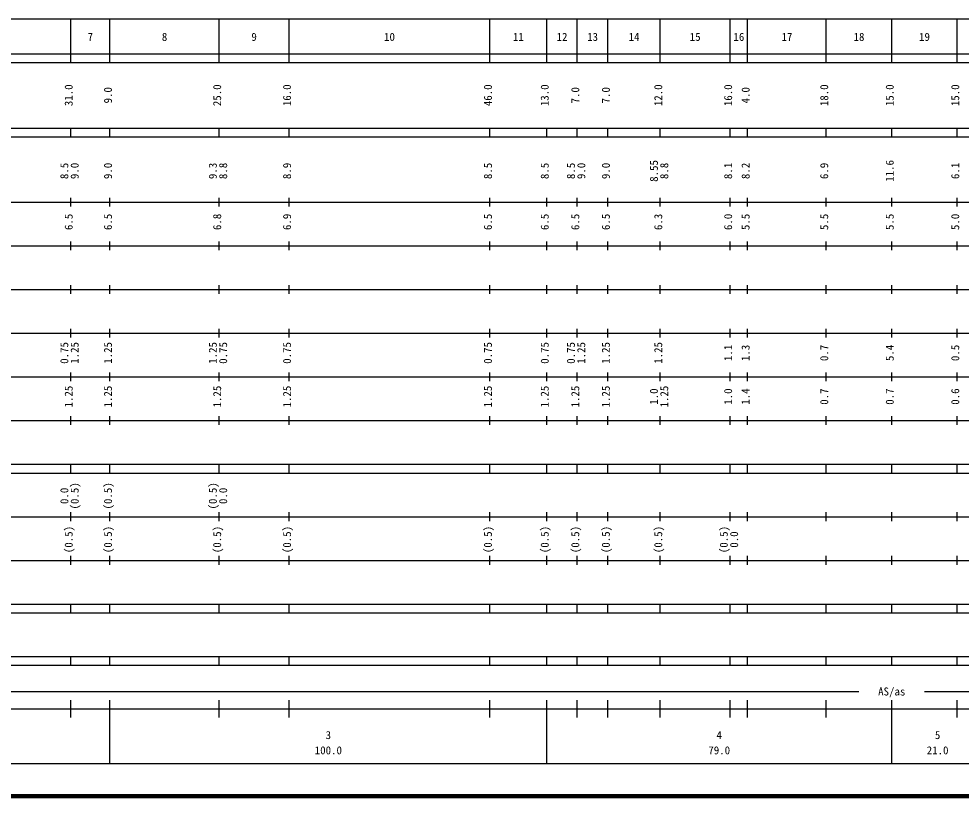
# Model space of a CAD drawing. Units: millimetres on the paper, enlarged 1000 times. Extents: x 40000 to 680000, y 20000 to 380000.
# Drawn here: x 247130 to 462895, y 20000 to 198000 of the extents above; entities that cross this region are included whole.
import ezdxf
from ezdxf.enums import TextEntityAlignment as Align

# ---------------------------------------------------------------- set-up
doc = ezdxf.new("R2010")
doc.units = ezdxf.units.MM
doc.header["$LTSCALE"] = 1000
doc.layers.add('M-TTL', color=2, linetype='Continuous', lineweight=140)
doc.layers.add('M-TTL-BAND', color=7, linetype='Continuous', lineweight=25)
doc.styles.add('ＭＳ ゴシック', font='')
doc.styles.get('ＭＳ ゴシック').set_extended_font_data('MS Gothic')

msp = doc.modelspace()

# ---------------------------------------------------------------- linework, layer by layer
at = {"layer": 'M-TTL'}
msp.add_line((40000, 20000), (680000, 20000), dxfattribs=at)
at = {"layer": 'M-TTL-BAND'}
for p, q in [((58489, 198000), (579000, 198000)), ((259000, 188000), (259000, 198000)), ((268000, 188000), (268000, 198000)), ((293000, 188000), (293000, 198000)), ((309000, 188000), (309000, 198000)), ((355000, 188000), (355000, 198000)), ((368000, 188000), (368000, 198000)), ((375000, 188000), (375000, 198000)), ((382000, 188000), (382000, 198000)), ((394000, 188000), (394000, 198000)), ((410000, 188000), (410000, 198000)), ((414000, 188000), (414000, 198000)), ((432000, 188000), (432000, 198000)), ((447000, 188000), (447000, 198000)), ((462000, 188000), (462000, 198000)), ((40000, 190000), (579000, 190000)), ((40000, 188000), (579000, 188000)), ((40000, 173000), (579000, 173000)), ((259000, 171000), (259000, 173000)), ((268000, 171000), (268000, 173000)), ((293000, 171000), (293000, 173000)), ((309000, 171000), (309000, 173000)), ((355000, 171000), (355000, 173000)), ((368000, 171000), (368000, 173000)), ((375000, 171000), (375000, 173000)), ((382000, 171000), (382000, 173000)), ((394000, 171000), (394000, 173000)), ((410000, 171000), (410000, 173000)), ((414000, 171000), (414000, 173000)), ((432000, 171000), (432000, 173000)), ((447000, 171000), (447000, 173000)), ((462000, 171000), (462000, 173000)), ((40000, 171000), (579000, 171000)), ((40000, 156000), (579000, 156000)), ((259000, 155000), (259000, 157000)), ((268000, 155000), (268000, 157000)), ((293000, 155000), (293000, 157000)), ((309000, 155000), (309000, 157000)), ((355000, 155000), (355000, 157000)), ((368000, 155000), (368000, 157000)), ((375000, 155000), (375000, 157000)), ((382000, 155000), (382000, 157000)), ((394000, 155000), (394000, 157000)), ((410000, 155000), (410000, 157000)), ((414000, 155000), (414000, 157000)), ((432000, 155000), (432000, 157000)), ((447000, 155000), (447000, 157000)), ((462000, 155000), (462000, 157000)), ((259000, 145000), (259000, 147000)), ((268000, 145000), (268000, 147000)), ((293000, 145000), (293000, 147000)), ((309000, 145000), (309000, 147000)), ((355000, 145000), (355000, 147000)), ((368000, 145000), (368000, 147000)), ((375000, 145000), (375000, 147000)), ((382000, 145000), (382000, 147000)), ((394000, 145000), (394000, 147000)), ((410000, 145000), (410000, 147000)), ((414000, 145000), (414000, 147000)), ((432000, 145000), (432000, 147000)), ((447000, 145000), (447000, 147000)), ((462000, 145000), (462000, 147000)), ((46000, 146000), (579000, 146000)), ((52000, 136000), (579000, 136000)), ((259000, 135000), (259000, 137000)), ((268000, 135000), (268000, 137000)), ((293000, 135000), (293000, 137000)), ((309000, 135000), (309000, 137000)), ((355000, 135000), (355000, 137000)), ((368000, 135000), (368000, 137000)), ((375000, 135000), (375000, 137000)), ((382000, 135000), (382000, 137000)), ((394000, 135000), (394000, 137000)), ((410000, 135000), (410000, 137000)), ((414000, 135000), (414000, 137000)), ((432000, 135000), (432000, 137000)), ((447000, 135000), (447000, 137000)), ((462000, 135000), (462000, 137000)), ((46000, 126000), (579000, 126000)), ((259000, 125000), (259000, 127000)), ((268000, 125000), (268000, 127000)), ((293000, 125000), (293000, 127000)), ((309000, 125000), (309000, 127000)), ((355000, 125000), (355000, 127000)), ((368000, 125000), (368000, 127000)), ((375000, 125000), (375000, 127000)), ((382000, 125000), (382000, 127000)), ((394000, 125000), (394000, 127000)), ((410000, 125000), (410000, 127000)), ((414000, 125000), (414000, 127000)), ((432000, 125000), (432000, 127000)), ((447000, 125000), (447000, 127000)), ((462000, 125000), (462000, 127000)), ((259000, 115000), (259000, 117000)), ((268000, 115000), (268000, 117000)), ((293000, 115000), (293000, 117000)), ((309000, 115000), (309000, 117000)), ((355000, 115000), (355000, 117000)), ((368000, 115000), (368000, 117000)), ((375000, 115000), (375000, 117000)), ((382000, 115000), (382000, 117000)), ((394000, 115000), (394000, 117000)), ((410000, 115000), (410000, 117000)), ((414000, 115000), (414000, 117000)), ((432000, 115000), (432000, 117000)), ((447000, 115000), (447000, 117000)), ((462000, 115000), (462000, 117000)), ((52000, 116000), (579000, 116000)), ((46000, 106000), (579000, 106000)), ((259000, 105000), (259000, 107000)), ((268000, 105000), (268000, 107000)), ((293000, 105000), (293000, 107000)), ((309000, 105000), (309000, 107000)), ((355000, 105000), (355000, 107000)), ((368000, 105000), (368000, 107000)), ((375000, 105000), (375000, 107000)), ((382000, 105000), (382000, 107000)), ((394000, 105000), (394000, 107000)), ((410000, 105000), (410000, 107000)), ((414000, 105000), (414000, 107000)), ((432000, 105000), (432000, 107000)), ((447000, 105000), (447000, 107000)), ((462000, 105000), (462000, 107000)), ((40000, 96000), (579000, 96000)), ((259000, 94000), (259000, 96000)), ((268000, 94000), (268000, 96000)), ((293000, 94000), (293000, 96000)), ((309000, 94000), (309000, 96000)), ((355000, 94000), (355000, 96000)), ((368000, 94000), (368000, 96000)), ((375000, 94000), (375000, 96000)), ((382000, 94000), (382000, 96000)), ((394000, 94000), (394000, 96000)), ((410000, 94000), (410000, 96000)), ((414000, 94000), (414000, 96000)), ((432000, 94000), (432000, 96000)), ((447000, 94000), (447000, 96000)), ((462000, 94000), (462000, 96000)), ((40000, 94000), (579000, 94000)), ((259000, 83000), (259000, 85000)), ((268000, 83000), (268000, 85000)), ((293000, 83000), (293000, 85000)), ((309000, 83000), (309000, 85000)), ((355000, 83000), (355000, 85000)), ((368000, 83000), (368000, 85000)), ((375000, 83000), (375000, 85000)), ((382000, 83000), (382000, 85000)), ((394000, 83000), (394000, 85000)), ((410000, 83000), (410000, 85000)), ((414000, 83000), (414000, 85000)), ((432000, 83000), (432000, 85000)), ((447000, 83000), (447000, 85000)), ((462000, 83000), (462000, 85000)), ((49000, 84000), (579000, 84000)), ((40000, 74000), (579000, 74000)), ((259000, 73000), (259000, 75000)), ((268000, 73000), (268000, 75000)), ((293000, 73000), (293000, 75000)), ((309000, 73000), (309000, 75000)), ((355000, 73000), (355000, 75000)), ((368000, 73000), (368000, 75000)), ((375000, 73000), (375000, 75000)), ((382000, 73000), (382000, 75000)), ((394000, 73000), (394000, 75000)), ((410000, 73000), (410000, 75000)), ((414000, 73000), (414000, 75000)), ((432000, 73000), (432000, 75000)), ((447000, 73000), (447000, 75000)), ((462000, 73000), (462000, 75000)), ((40000, 64000), (579000, 64000)), ((259000, 62000), (259000, 64000)), ((268000, 62000), (268000, 64000)), ((293000, 62000), (293000, 64000)), ((309000, 62000), (309000, 64000)), ((355000, 62000), (355000, 64000)), ((368000, 62000), (368000, 64000)), ((375000, 62000), (375000, 64000)), ((382000, 62000), (382000, 64000)), ((394000, 62000), (394000, 64000)), ((410000, 62000), (410000, 64000)), ((414000, 62000), (414000, 64000)), ((432000, 62000), (432000, 64000)), ((447000, 62000), (447000, 64000)), ((462000, 62000), (462000, 64000)), ((40000, 62000), (579000, 62000)), ((40000, 52000), (579000, 52000)), ((259000, 50000), (259000, 52000)), ((268000, 50000), (268000, 52000)), ((293000, 50000), (293000, 52000)), ((309000, 50000), (309000, 52000)), ((355000, 50000), (355000, 52000)), ((368000, 50000), (368000, 52000)), ((375000, 50000), (375000, 52000)), ((382000, 50000), (382000, 52000)), ((394000, 50000), (394000, 52000)), ((410000, 50000), (410000, 52000)), ((414000, 50000), (414000, 52000)), ((432000, 50000), (432000, 52000)), ((447000, 50000), (447000, 52000)), ((462000, 50000), (462000, 52000)), ((40000, 50000), (579000, 50000)), ((71000, 44000), (439500, 44000)), ((454500, 44000), (494000, 44000)), ((259000, 38000), (259000, 42000)), ((268000, 27500), (268000, 42000)), ((293000, 38000), (293000, 42000)), ((309000, 38000), (309000, 42000)), ((355000, 38000), (355000, 42000)), ((368000, 27500), (368000, 42000)), ((375000, 38000), (375000, 42000)), ((382000, 38000), (382000, 42000)), ((394000, 38000), (394000, 42000)), ((410000, 38000), (410000, 42000)), ((414000, 38000), (414000, 42000)), ((432000, 38000), (432000, 42000)), ((447000, 27500), (447000, 42000)), ((462000, 38000), (462000, 42000)), ((40000, 40000), (579000, 40000)), ((58489, 27500), (579000, 27500))]:
    msp.add_line(p, q, dxfattribs=at)

# ---------------------------------------------------------------- texts
at = {"layer": 'M-TTL-BAND', "style": 'ＭＳ ゴシック'}
for s, p in [('7', (263500, 192405)), ('8', (280500, 192405)), ('9', (301000, 192405)), ('10', (332000, 192405)), ('11', (361500, 192405)), ('12', (371500, 192405)), ('13', (378500, 192405)), ('14', (388000, 192405)), ('15', (402000, 192405)), ('16', (412000, 192405)), ('17', (423000, 192405)), ('18', (439500, 192405)), ('19', (454500, 192405)), ('AS/as', (447000, 42500)), ('3', (318000, 32523)), ('4', (407500, 32523)), ('5', (457500, 32523)), ('100.0', (318000, 29033)), ('79.0', (407500, 29033)), ('21.0', (457500, 29033))]:
    msp.add_text(s, height=1833, dxfattribs=at).set_placement(p, align=Align.BOTTOM_CENTER)
for s, p in [('31.0', (260000, 180500)), ('9.0', (269000, 180500)), ('25.0', (294000, 180500)), ('16.0', (310000, 180500)), ('46.0', (356000, 180500)), ('13.0', (369000, 180500)), ('7.0', (376000, 180500)), ('7.0', (383000, 180500)), ('12.0', (395000, 180500)), ('16.0', (411000, 180500)), ('4.0', (415000, 180500)), ('18.0', (433000, 180500)), ('15.0', (448000, 180500)), ('15.0', (463000, 180500)), ('8.5', (259000, 163174)), ('9.0', (261370, 163174)), ('9.0', (269000, 163174)), ('9.3', (293000, 163174)), ('8.8', (295370, 163174)), ('8.9', (310000, 163174)), ('8.5', (356000, 163174)), ('8.5', (369000, 163174)), ('8.5', (375000, 163174)), ('9.0', (377370, 163174)), ('9.0', (383000, 163174)), ('8.55', (394000, 163174)), ('8.8', (396370, 163174)), ('8.1', (411000, 163174)), ('8.2', (415000, 163174)), ('6.9', (433000, 163174)), ('11.6', (448000, 163174)), ('6.1', (463000, 163174)), ('6.5', (260000, 151500)), ('6.5', (269000, 151500)), ('6.8', (294000, 151500)), ('6.9', (310000, 151500)), ('6.5', (356000, 151500)), ('6.5', (369000, 151500)), ('6.5', (376000, 151500)), ('6.5', (383000, 151500)), ('6.3', (395000, 151500)), ('6.0', (411000, 151500)), ('5.5', (415000, 151500)), ('5.5', (433000, 151500)), ('5.5', (448000, 151500)), ('5.0', (463000, 151500)), ('0.75', (259000, 121500)), ('1.25', (261370, 121500)), ('1.25', (269000, 121500)), ('1.25', (293000, 121500)), ('0.75', (295370, 121500)), ('0.75', (310000, 121500)), ('0.75', (356000, 121500)), ('0.75', (369000, 121500)), ('0.75', (375000, 121500)), ('1.25', (377370, 121500)), ('1.25', (383000, 121500)), ('1.25', (395000, 121500)), ('1.1', (411000, 121500)), ('1.3', (415000, 121500)), ('0.7', (433000, 121500)), ('5.4', (448000, 121500)), ('0.5', (463000, 121500)), ('1.25', (260000, 111500)), ('1.25', (269000, 111500)), ('1.25', (294000, 111500)), ('1.25', (310000, 111500)), ('1.25', (356000, 111500)), ('1.25', (369000, 111500)), ('1.25', (376000, 111500)), ('1.25', (383000, 111500)), ('1.0', (394000, 111500)), ('1.25', (396370, 111500)), ('1.0', (411000, 111500)), ('1.4', (415000, 111500)), ('0.7', (433000, 111500)), ('0.7', (448000, 111500)), ('0.6', (463000, 111500)), ('(0.5)', (261370, 88764)), ('(0.5)', (269000, 88764)), ('(0.5)', (293000, 88764)), ('0.0', (259000, 88764)), ('0.0', (295370, 88764)), ('(0.5)', (260000, 78764)), ('(0.5)', (269000, 78764)), ('(0.5)', (294000, 78764)), ('(0.5)', (310000, 78764)), ('(0.5)', (356000, 78764)), ('(0.5)', (369000, 78764)), ('(0.5)', (376000, 78764)), ('(0.5)', (383000, 78764)), ('(0.5)', (395000, 78764)), ('(0.5)', (410000, 78764)), ('0.0', (412370, 78764))]:
    msp.add_text(s, height=1833, rotation=90, dxfattribs=at).set_placement(p, align=Align.BOTTOM_CENTER)

doc.saveas('drawing.dxf')
